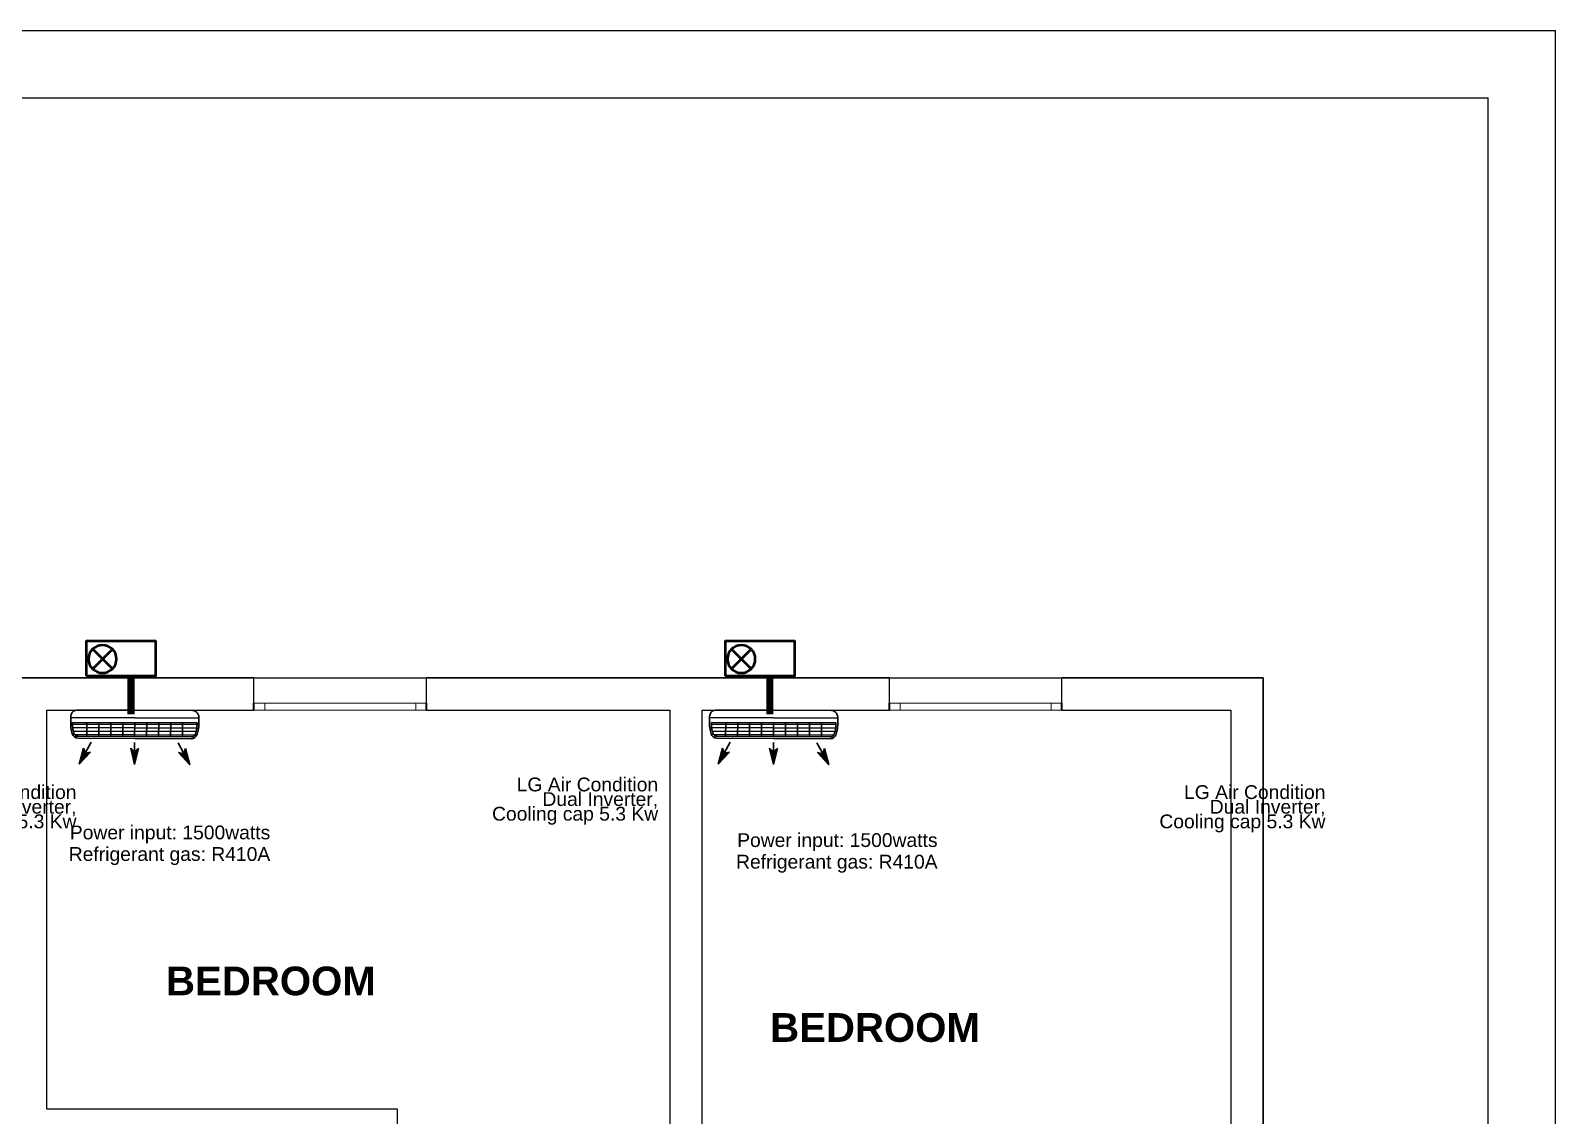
# Model space of a CAD drawing. Header units: inches. Extents: x 23 to 2032867, y 13 to 664695.
# Drawn here: x 736836 to 747443, y 508460 to 516009 of the extents above; entities that cross this region are included whole.
import ezdxf

# ---------------------------------------------------------------- set-up
doc = ezdxf.new("R2010")
doc.units = ezdxf.units.IN
doc.header["$MEASUREMENT"] = 0
doc.linetypes.add('Hidden Line', pattern=[391.222223, 282.222223, -109])
for name, color, linetype, lineweight in [('0Railings', 1, 'Continuous', 18), ('AC', 9, 'Continuous', 15), ('ARCHICAD Windows_Pen_No__27', 7, 'Continuous', 35), ('BOLD', 7, 'Continuous', 50), ('SOAK WAWAY', 1, 'Continuous', 30), ('Structural - Bearing_Pen_No__27', 7, 'Continuous', 35)]:
    doc.layers.add(name, color=color, linetype=linetype, lineweight=lineweight)
for name, color, linetype, lineweight, true_color in [('Annotation - Text_Pen_No__86', 7, 'Continuous', 20, 0x5555ff), ('ARCHICAD Windows_Pen_No__23', 7, 'Continuous', 20, 0xff6600), ('ARCHICAD Windows_Pen_No__3', 7, 'Continuous', 18, 0xff6600), ('Structural - Bearing_Pen_No__89', 7, 'Continuous', 20, 0x71cebe)]:
    doc.layers.add(name, color=color, linetype=linetype, lineweight=lineweight, true_color=true_color)
for name, color, linetype in [('Hvactext', 7, 'Continuous'), ('LIAB', 8, 'Continuous'), ('PLOTYR', 15, 'Continuous')]:
    doc.layers.add(name, color=color, linetype=linetype)
doc.styles.add('Arial', font='arial.ttf', dxfattribs={"height": 250})
doc.styles.add('GENERATED_STYLE_2', font='arialbd.ttf')

# ---------------------------------------------------------------- blocks, each defined once
blk = doc.blocks.new('A$C109E561E')
at = {"layer": 'AC', "linetype": 'Continuous', "lineweight": -2}
for points in [[(111, 143), (73, 5), (170, 110), (125, 100), (125, 100)], [(583, 141), (548, 3), (515, 142), (549, 110), (549, 111)], [(987, 138), (1023, 0), (927, 107), (972, 95), (972, 96)]]:
    blk.add_hatch(color=3, dxfattribs=at).paths.add_polyline_path(points)
at = {"layer": 'AC', "color": 3, "linetype": 'Continuous', "lineweight": -2}
for p, q in [((2, 427), (0, 413)), ((0, 413), (0, 345)), ((0, 406), (1100, 401)), ((4, 433), (2, 427)), ((1047, 466), (54, 471)), ((1099, 421), (1097, 428)), ((1100, 408), (1099, 421)), ((1100, 408), (1100, 339)), ((0, 345), (0, 345)), ((7, 290), (13, 267)), ((16, 365), (15, 345)), ((16, 365), (1085, 360)), ((22, 294), (28, 271)), ((1071, 266), (1077, 289)), ((1085, 360), (1085, 339)), ((1086, 262), (1092, 285)), ((1100, 339), (1100, 339)), ((63, 245), (1036, 240)), ((63, 229), (1036, 224)), ((73, 5), (111, 143)), ((111, 143), (126, 100)), ((177, 194), (125, 100)), ((548, 2), (515, 142)), ((515, 142), (549, 111)), ((548, 2), (583, 141)), ((549, 192), (549, 111)), ((583, 141), (549, 111)), ((922, 190), (972, 96)), ((987, 139), (972, 95)), ((1023, 0), (987, 139)), ((73, 5), (170, 110)), ((170, 110), (126, 100)), ((1023, 0), (927, 107)), ((927, 107), (972, 95))]:
    blk.add_line(p, q, dxfattribs=at)
at = {"layer": 'AC', "color": 8, "linetype": 'Continuous', "lineweight": -2}
for p, q in [((16, 350), (1084, 345)), ((17, 320), (1083, 315)), ((23, 290), (1076, 285)), ((138, 244), (139, 365)), ((241, 244), (242, 364)), ((344, 243), (344, 364)), ((447, 243), (447, 363)), ((549, 242), (550, 363)), ((652, 242), (653, 362)), ((755, 241), (756, 362)), ((858, 241), (859, 361)), ((961, 240), (961, 361)), ((33, 260), (1066, 255))]:
    blk.add_line(p, q, dxfattribs=at)
at = {"layer": 'AC', "color": 3, "linetype": 'Continuous', "lineweight": -2}
for centre, radius, start, end in [((51, 345), 51.4, 179.7096, 179.7096), ((54, 419), 51.4, 89.7096, 164.2846), ((1047, 414), 51.4, 15.1345, 89.7096), ((206, 344), 206, 179.7096, 195.1345), ((63, 281), 51.4, 195.1345, 269.7096), ((206, 344), 190, 179.7096, 195.1345), ((63, 281), 36, 195.1345, 269.7096), ((1036, 276), 36, 269.7096, 344.2846), ((894, 340), 190, 344.2846, 359.7096), ((894, 340), 206, 344.2846, 359.7096), ((1036, 276), 51.4, 269.7096, 344.2846)]:
    blk.add_arc(centre, radius, start, end, dxfattribs=at)
blk = doc.blocks.new('ac1')
at = {"layer": 'BOLD', "color": 6}
for p, q in [((2309094, -76377), (2308957, -76514)), ((2308957, -76377), (2309094, -76514))]:
    blk.add_line(p, q, dxfattribs=at)
blk.add_lwpolyline([(2309139, -76562), (2308655, -76562), (2308655, -76320), (2309139, -76320)], close=True, dxfattribs=at)
blk.add_circle((2309026, -76445), 96.9, dxfattribs=at)

msp = doc.modelspace()

# ---------------------------------------------------------------- linework, layer by layer
at = {"layer": '0Railings', "color": 7, "linetype": 'Continuous', "lineweight": 5, "const_width": 50}
for points in [[(737534.094, 511250.624), (737534.094, 511518.624)], [(741977.803, 511250.624), (741977.803, 511518.624)]]:
    msp.add_lwpolyline(points, dxfattribs=at)
at = {"layer": 'ARCHICAD Windows_Pen_No__23', "color": 8, "linetype": 'Continuous'}
for p, q in [((738465.109, 511328.942), (738390.109, 511328.942)), ((738465.109, 511328.942), (738390.109, 511328.942)), ((738390.109, 511278.942), (738465.109, 511278.942)), ((738390.109, 511278.942), (738465.109, 511278.942)), ((738465.109, 511278.942), (738465.109, 511328.942)), ((738465.109, 511278.942), (738465.109, 511328.942)), ((739590.109, 511328.942), (739515.109, 511328.942)), ((739515.109, 511328.942), (739515.109, 511278.942)), ((739590.109, 511328.942), (739515.109, 511328.942)), ((739515.109, 511328.942), (739515.109, 511278.942)), ((739515.109, 511278.942), (739590.109, 511278.942)), ((739515.109, 511278.942), (739590.109, 511278.942)), ((742810.071, 511328.942), (742885.071, 511328.942)), ((742885.071, 511278.942), (742810.071, 511278.942)), ((742885.071, 511328.942), (742885.071, 511278.942)), ((743935.071, 511278.942), (743935.071, 511328.942)), ((743935.071, 511328.942), (744010.071, 511328.942)), ((744010.071, 511278.942), (743935.071, 511278.942))]:
    msp.add_line(p, q, dxfattribs=at)
at = {"layer": 'ARCHICAD Windows_Pen_No__27', "color": 8, "linetype": 'Continuous'}
for p, q in [((738390.109, 511278.942), (738390.109, 511328.942)), ((738390.109, 511278.942), (738390.109, 511328.942)), ((739590.109, 511278.942), (739590.109, 511328.942)), ((739590.109, 511278.942), (739590.109, 511328.942)), ((742810.071, 511278.942), (742810.071, 511328.942)), ((744010.071, 511278.942), (744010.071, 511328.942))]:
    msp.add_line(p, q, dxfattribs=at)
at = {"layer": 'ARCHICAD Windows_Pen_No__3', "color": 8, "linetype": 'Continuous'}
for p, q in [((739590.109, 511503.942), (738390.109, 511503.942)), ((739590.109, 511503.942), (738390.109, 511503.942)), ((744010.071, 511503.942), (742810.071, 511503.942)), ((739590.109, 511278.942), (738390.109, 511278.942)), ((739590.109, 511278.942), (738390.109, 511278.942)), ((739515.109, 511328.942), (738465.109, 511328.942)), ((739515.109, 511328.942), (738465.109, 511328.942)), ((738465.109, 511278.942), (739515.109, 511278.942)), ((738465.109, 511278.942), (739515.109, 511278.942)), ((744010.071, 511278.942), (742810.071, 511278.942)), ((742885.071, 511328.942), (743935.071, 511328.942)), ((743935.071, 511278.942), (742885.071, 511278.942))]:
    msp.add_line(p, q, dxfattribs=at)
at = {"layer": 'LIAB', "color": 7, "linetype": 'Continuous', "ltscale": 256.031999}
for p in [(709543.055, 515539.421), (746973.17, 489533.465)]:
    msp.add_line(p, (746973.17, 515539.421), dxfattribs=at)
at = {"layer": 'PLOTYR', "color": 1, "linetype": 'Continuous', "ltscale": 250}
for p in [(708950.022, 516008.843), (747442.592, 489064.043)]:
    msp.add_line(p, (747442.592, 516008.843), dxfattribs=at)
at = {"layer": 'Structural - Bearing_Pen_No__27', "color": 8, "linetype": 'Continuous', "lineweight": 25}
for p, q in [((736948.141, 511503.942), (736723.141, 511503.942)), ((738390.109, 511503.942), (736948.141, 511503.942)), ((738390.109, 511503.942), (736948.141, 511503.942)), ((738390.109, 511328.942), (738390.109, 511503.942)), ((738390.109, 511328.942), (738390.109, 511503.942)), ((739590.109, 511328.942), (739590.109, 511503.942)), ((739590.109, 511328.942), (739590.109, 511503.942)), ((741507.409, 511503.942), (739590.109, 511503.942)), ((742810.071, 511503.942), (739590.109, 511503.942)), ((742810.071, 511328.942), (742810.071, 511503.942)), ((744010.071, 511328.942), (744010.071, 511503.942)), ((745410.159, 511503.942), (744010.071, 511503.942)), ((745410.159, 506151.415), (745410.159, 511503.942)), ((736948.141, 508502.975), (736948.141, 511278.942)), ((736948.141, 511278.942), (738390.109, 511278.942)), ((736948.141, 511278.942), (738390.109, 511278.942)), ((738390.109, 511278.942), (738390.109, 511328.942)), ((738390.109, 511278.942), (738390.109, 511328.942)), ((739590.109, 511278.942), (739590.109, 511328.942)), ((739590.109, 511278.942), (739590.109, 511328.942)), ((739590.109, 511278.942), (741282.409, 511278.942)), ((739590.109, 511278.942), (741282.409, 511278.942)), ((741282.409, 511278.942), (741282.409, 506763.183)), ((741507.409, 506763.183), (741507.409, 511278.942)), ((741507.409, 511278.942), (742810.071, 511278.942)), ((742810.071, 511278.942), (742810.071, 511328.942)), ((744010.071, 511278.942), (744010.071, 511328.942)), ((744010.071, 511278.942), (745185.159, 511278.942)), ((745185.159, 511278.942), (745185.159, 506763.183)), ((739388.211, 508502.975), (736948.141, 508502.975)), ((739388.211, 508277.975), (739388.211, 508502.975))]:
    msp.add_line(p, q, dxfattribs=at)
at = {"layer": 'Structural - Bearing_Pen_No__89', "color": 8, "linetype": 'Continuous', "lineweight": 25}
for p, q in [((736723.141, 511503.942), (745410.159, 511503.942)), ((745410.159, 511503.942), (745408.141, 499053.942))]:
    msp.add_line(p, q, dxfattribs=at)

# ---------------------------------------------------------------- block references
at = {"xscale": -1}
for p in [(3046362.43, 588080.624), (3050806.139, 588080.624)]:
    msp.add_blockref('ac1', p, dxfattribs=at)
at = {"layer": 'SOAK WAWAY', "xscale": 0.81, "yscale": 0.81, "zscale": 0.81}
for p in [(737115.288, 510899.616), (741558.996, 510899.616)]:
    msp.add_blockref('A$C109E561E', p, dxfattribs=at)

# ---------------------------------------------------------------- texts
at = {"layer": 'Annotation - Text_Pen_No__86', "color": 8, "linetype": 'Hidden Line', "lineweight": 25, "style": 'GENERATED_STYLE_2'}
for p in [(737778.243, 509296.009), (741980.15, 508972.11)]:
    msp.add_text('BEDROOM', height=200, dxfattribs=at).set_placement(p)
at = {"layer": 'Hvactext', "color": 7, "char_height": 96, "width": 4088.81303, "attachment_point": 3, "line_spacing_factor": 0.636364, "style": 'Arial'}
for s, insert in [('LG Air Condition\\PDual Inverter, \\PCooling cap 5.3 Kw', (737155.64, 510757.767)), ('LG Air Condition\\PDual Inverter, \\PCooling cap 5.3 Kw', (741201.202, 510811.107)), ('LG Air Condition\\PDual Inverter, \\PCooling cap 5.3 Kw', (745842.657, 510757.767)), ('Power input: 1500watts', (738503.202, 510477.276)), ('Power input: 1500watts', (743144.658, 510423.936)), ('Refrigerant gas: R410A', (738503.202, 510327.099)), ('Refrigerant gas: R410A', (743144.658, 510273.759))]:
    msp.add_mtext(s, dxfattribs=dict(at, insert=insert))

doc.saveas('drawing.dxf')
